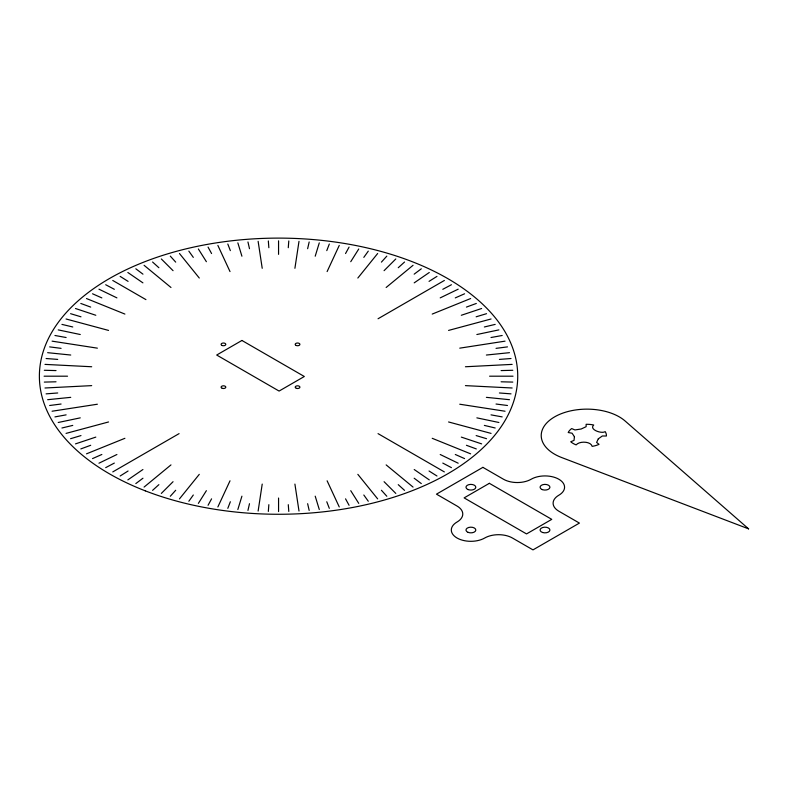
<?xml version="1.0" encoding="UTF-8"?>
<svg xmlns="http://www.w3.org/2000/svg" width="788" height="788" viewBox="0 0 788 788"><rect width="100%" height="100%" fill="white"/><g stroke="black" fill="none" stroke-linecap="round" stroke-linejoin="round"><path stroke-width="1.18" d="M268.334 511.432L268.846 504.675M288.28 247.708L288.792 240.951M574.403 436.719L574.038 440.394L570.739 441.753A19.464 11.239 0 0 0 576.176 444.895C579.219 440.935 590.842 441.162 592.182 446.363A19.464 11.239 0 0 0 599.038 444.343L596.624 442.432L598.24 438.906M258.129 511.048L262.217 484.078M294.909 268.304L298.997 241.335M247.954 510.407L249.491 503.69M307.635 248.693L309.172 241.975M237.848 509.511L241.916 496.174M315.21 256.208L319.278 242.871M227.811 508.349L230.352 501.749M326.774 250.633L329.315 244.024M217.872 506.95L230.017 480.798M327.109 271.584L339.254 245.432M208.052 505.295L211.578 498.843M345.548 253.539L349.074 247.087M198.369 503.394L206.387 490.678M350.739 261.705L358.757 248.978M188.834 501.257L193.316 495.002M363.81 257.38L368.291 251.126M179.467 498.883L199.285 474.346M357.841 278.036L377.659 253.5M170.297 496.263L175.704 490.264M381.422 262.118L386.829 256.12M161.323 493.426L173.055 481.704M384.071 270.678L395.803 258.956M152.577 490.363L158.881 484.65M398.245 267.733L404.549 262.02M144.076 487.082L170.976 464.9M386.15 287.482L413.05 265.3M598.289 438.847L602.327 435.991L606.396 436.01A19.464 11.239 0 0 0 605.184 431.627C601.736 434.119 588.626 429.45 593.728 425.008A19.464 11.239 0 0 0 586.134 424.308L586.134 426.682L581.17 429.007L574.925 429.952L571.694 428.564A19.464 11.239 0 0 0 568.207 432.514L572.078 433.223L574.383 436.651M135.822 483.586L142.963 478.217M414.163 274.165L421.304 268.797M127.843 479.892L142.923 469.52M414.202 282.862L429.283 272.49M120.15 476.001L128.08 471.007M429.046 281.375L436.976 276.381M112.763 471.913L179.083 433.627M378.043 318.756L444.363 280.469M105.691 467.648L114.339 463.078M442.787 289.304L451.435 284.734M98.943 463.206L116.91 454.509M440.216 297.874L458.183 289.176M92.541 458.596L101.849 454.479M455.277 297.903L464.585 293.786M86.493 453.839L124.908 438.305M432.218 314.077L470.633 298.544M80.809 448.924L90.699 445.289M466.427 307.093L476.316 303.459M75.5 443.88L95.811 437.104M461.315 315.269L481.626 308.502M70.585 438.699L80.987 435.577M476.139 316.806L486.541 313.683M66.054 433.4L108.557 421.964M448.569 330.418L491.072 318.982M61.937 427.992L72.772 425.402M484.354 326.981L495.189 324.39M58.233 422.486L80.268 417.857M476.858 334.526L498.893 329.886M54.943 416.901L66.123 414.862M491.003 337.52L502.183 335.481M52.077 411.228L97.377 404.224M459.749 348.158L505.049 341.155M49.644 405.495L61.09 404.027M496.036 348.355L507.482 346.887M47.654 399.693L70.743 397.349M486.383 355.033L509.472 352.679M46.098 393.862L57.721 392.976M499.405 359.407L511.028 358.52M44.985 387.991L91.694 385.627M465.432 366.755L512.141 364.391M44.315 382.091L56.027 381.796M501.099 370.577L512.811 370.281M44.089 376.191L67.541 376.191M489.584 376.191L513.037 376.191M44.315 370.281L56.027 370.577M501.099 381.796L512.811 382.091M44.985 364.391L91.694 366.755M465.432 385.627L512.141 387.991M46.098 358.52L57.721 359.407M499.405 392.976L511.028 393.862M47.654 352.679L70.743 355.033M486.383 397.349L509.472 399.693M49.644 346.887L61.09 348.355M496.036 404.027L507.482 405.495M52.077 341.155L97.377 348.158M459.749 404.224L505.049 411.228M54.943 335.481L66.123 337.52M491.003 414.862L502.183 416.901M58.233 329.886L80.268 334.516M476.858 417.857L498.893 422.486M61.937 324.39L72.772 326.981M484.354 425.402L495.189 427.992M66.054 318.982L108.557 330.418M448.569 421.964L491.072 433.4M70.585 313.683L80.987 316.806M476.149 435.577L486.541 438.699M75.5 308.502L95.811 315.269M461.315 437.104L481.626 443.88M80.809 303.459L90.699 307.093M466.427 445.289L476.316 448.924M86.493 298.544L124.908 314.077M432.218 438.305L470.633 453.839M92.541 293.786L101.839 297.903M455.287 454.479L464.585 458.596M98.943 289.176L116.91 297.874M440.216 454.509L458.183 463.206M105.691 284.734L114.339 289.304M442.787 463.078L451.435 467.648M112.763 280.469L145.928 299.617M378.043 433.627L444.363 471.913M120.15 276.381L128.08 281.375M429.046 471.007L436.976 476.001M127.843 272.49L142.914 282.862M414.212 469.52L429.283 479.892M135.822 268.797L142.963 274.165M414.163 478.217L421.304 483.586M144.076 265.3L170.976 287.482M386.15 464.9L413.05 487.082M152.577 262.02L158.881 267.723M398.245 484.65L404.549 490.363M161.323 258.956L173.055 270.678M384.081 481.704L395.803 493.426M170.297 256.11L175.704 262.118M381.422 490.264L386.829 496.263M179.467 253.5L199.285 278.036M357.841 474.346L377.659 498.883M188.834 251.126L193.316 257.38M363.81 495.002L368.291 501.257M198.369 248.978L206.387 261.705M350.739 490.678L358.757 503.394M208.052 247.087L211.578 253.539M345.548 498.843L349.074 505.295M217.872 245.432L230.017 271.584M327.109 480.798L339.254 506.95M227.811 244.024L230.352 250.633M326.774 501.749L329.315 508.349M237.848 242.871L241.916 256.208M315.21 496.174L319.278 509.511M247.954 241.975L249.491 248.693M307.635 503.69L309.172 510.407M258.129 241.335L262.217 268.304M294.909 484.078L298.997 511.048M268.334 240.951L268.846 247.708M288.28 504.675L288.792 511.432M278.558 240.823L278.558 254.357M278.568 498.026L278.568 511.56M241.926 340.465L216.69 355.033L279.09 391.065L304.326 376.497L241.926 340.465M482.896 467.353L436.473 494.155L457.04 506.034A19.582 11.308 0 0 1 457.04 522.02A19.582 11.308 0 0 0 457.04 538.007A19.582 11.308 0 0 0 484.728 538.007A19.582 11.308 0 0 1 512.417 538.007L532.993 549.886L579.416 523.084L558.84 511.205A19.582 11.308 0 0 1 558.84 495.219A19.582 11.308 0 0 0 558.84 479.232A19.582 11.308 0 0 0 531.151 479.232A19.582 11.308 0 0 1 503.473 479.232L482.896 467.353M489.358 483.32L464.122 497.888L526.532 533.919L551.767 519.351L489.358 483.32M748.6 528.866L561.736 457.562A45.724 26.398 0 0 1 554.614 416.872A45.724 26.398 0 0 1 625.091 420.979L748.6 528.866M145.307 490.855A239.168 138.077 0 0 0 517.184 385.49A239.168 138.077 0 0 0 173.202 252.229A239.168 138.077 0 0 0 145.307 490.855M222.275 388.336A2.344 1.349 0 0 0 225.801 387.164A2.344 1.349 0 0 0 222.275 385.992A2.344 1.349 0 0 0 222.275 388.336M296.386 388.336A2.344 1.349 0 0 0 299.913 387.164A2.344 1.349 0 0 0 296.386 385.992A2.344 1.349 0 0 0 296.386 388.336M296.249 345.499A2.344 1.349 0 0 0 299.903 344.474A2.344 1.349 0 0 0 296.534 343.154A2.344 1.349 0 0 0 296.249 345.499M222.275 345.548A2.344 1.349 0 0 0 225.801 344.376A2.344 1.349 0 0 0 222.275 343.204A2.344 1.349 0 0 0 222.275 345.548M542.242 489.584A4.925 2.847 0 0 0 549.916 487.427A4.925 2.847 0 0 0 542.843 484.669A4.925 2.847 0 0 0 542.242 489.584M542.538 532.481A4.925 2.847 0 0 0 549.925 530.019A4.925 2.847 0 0 0 542.538 527.556A4.925 2.847 0 0 0 542.538 532.481M468.131 532.373A4.925 2.847 0 0 0 475.804 530.216A4.925 2.847 0 0 0 468.742 527.458A4.925 2.847 0 0 0 468.131 532.373M468.131 489.584A4.925 2.847 0 0 0 475.804 487.427A4.925 2.847 0 0 0 468.742 484.669A4.925 2.847 0 0 0 468.131 489.584"/></g></svg>
